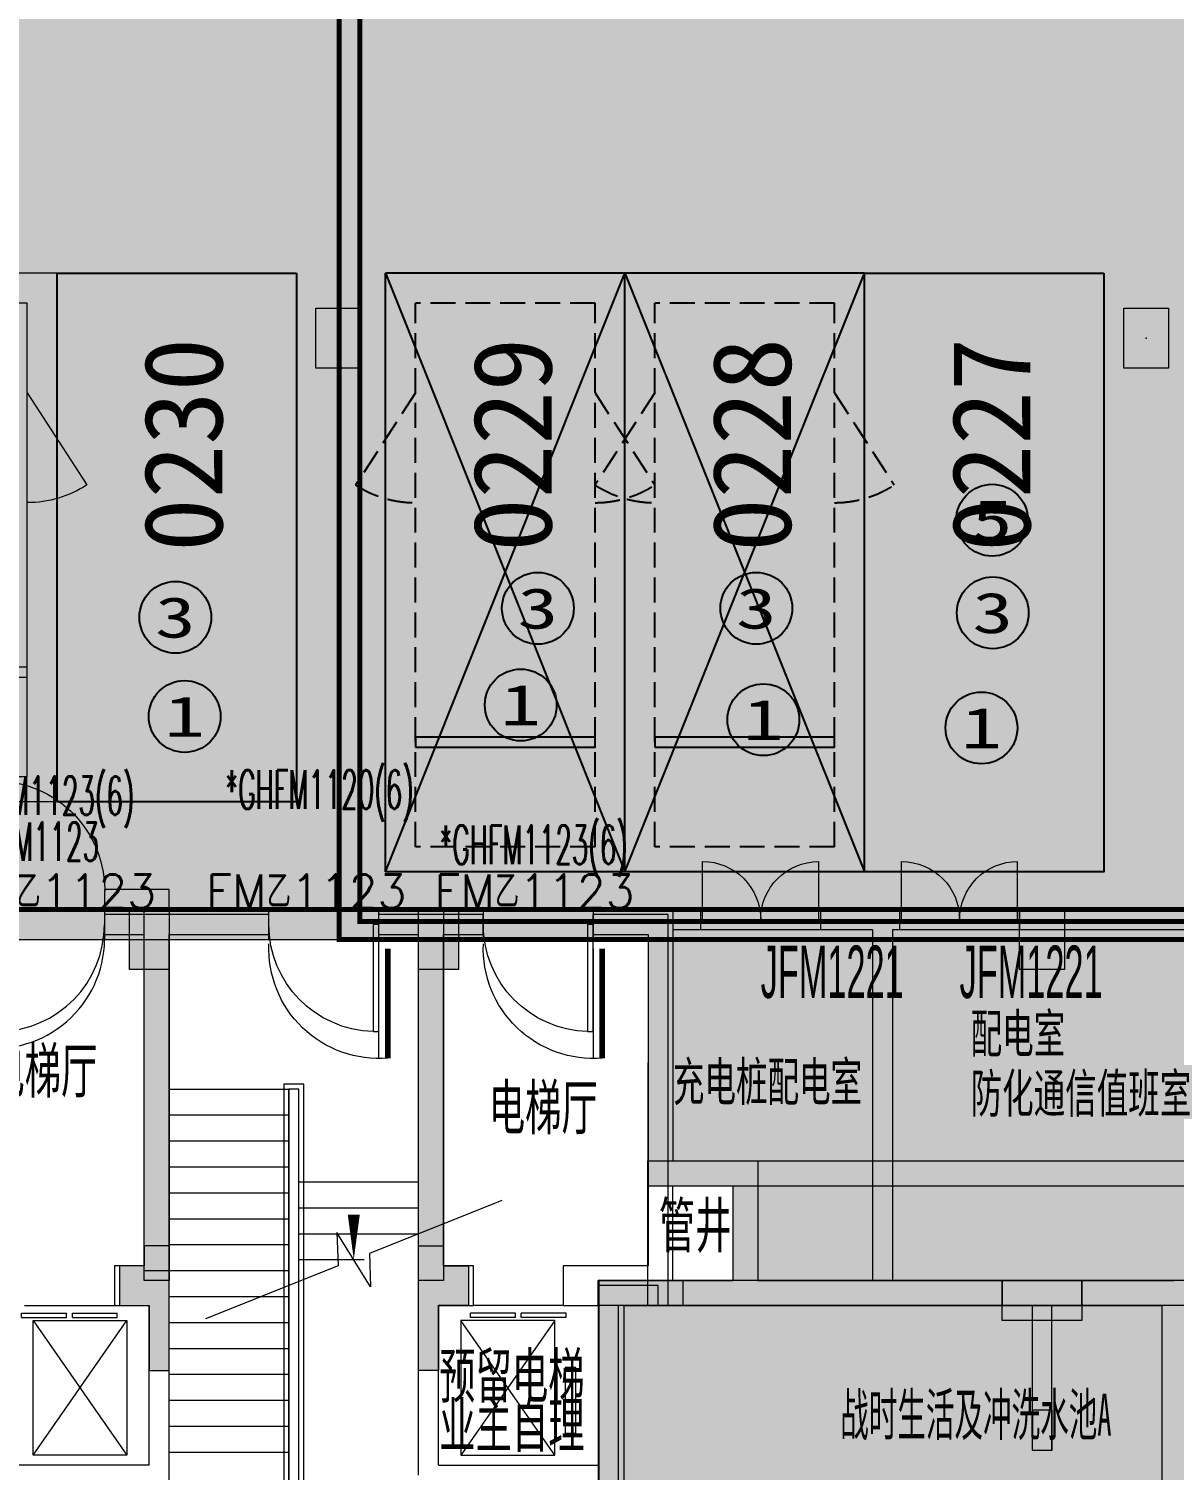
# Model space of a CAD drawing. Extents: x -264757 to 86229, y 4049843 to 4347093.
# Drawn here: x -61441 to -49958, y 4134308 to 4148758 of the extents above; entities that cross this region are included whole.
import ezdxf
from ezdxf.enums import TextEntityAlignment as Align

# ---------------------------------------------------------------- set-up
doc = ezdxf.new("R2010")
doc.units = 0
doc.header["$LTSCALE"] = 1000
doc.header["$MEASUREMENT"] = 0
doc.linetypes.add('AX-01DK-PB01$1$A-001-车位参照B1$0$A-001-车位参照B1$0$A-001-车位参照B1$0$A-H4-001-基本图形$0$A-001-车位B1$0$DASH', pattern=[0.35, 0.25, -0.1])
doc.linetypes.add('DASH', pattern=[0.35, 0.25, -0.1])
for name, color, linetype, plot in [('AX-01DK-PB01$0$AX-01DK-PB01$0$AX-001DK-01-PB01-02$0$A-3-WinF(Text)', 8, 'Continuous', False), ('AX-01DK-PB01$0$AX-01DK-PB01$0$AX-03CK-02-PB01$0$AX-03CK-02-PB01$0$WINDOW_TEXT', 8, 'Continuous', False), ('AX-01DK-PB01$0$AX-03CK-02-PB01$0$AX-03CK-02-PB01$0$WINDOW_TEXT', 8, 'Continuous', False)]:
    doc.layers.add(name, color=color, linetype=linetype, plot=plot)
for name, color, linetype in [('AX-01DK-PB01$0$AX-03CK-02-PB01$0$AX-03CK-02-PB01$0$PUB_HATCH', 8, 'Continuous'), ('AX-01DK-PB01$0$AX-03CK-02-PB01$0$AX-03CK-02-PB01$0$人防$0$人防$0$DOOR_FIRE_TEXT', 8, 'Continuous'), ('不利因素3-紧邻房间出入口', 7, 'Continuous'), ('不利因素5-单面靠墙', 7, 'Continuous'), ('不利因素9-坡道上停车', 7, 'Continuous'), ('不可售车位', 255, 'Continuous'), ('大车位', 7, 'Continuous'), ('普通车位', 7, 'Continuous')]:
    doc.layers.add(name, color=color, linetype=linetype)
doc.layers.add('无关图层', color=8, linetype='Continuous', lineweight=0)
doc.layers.add('车位归属楼栋范围线', color=7, linetype='Continuous', true_color=0x19e6c7)
doc.styles.add('-宋体', font='', dxfattribs={"width": 0.8})
doc.styles.add('AX-01DK-PB01$0$AX-01DK-PB01$0$AX-001DK-01-PB01-02$0$_TCH_WINDOW', font='SIMPLEX', dxfattribs={"bigfont": 'GBCBIG'})
doc.styles.add('AX-01DK-PB01$0$AX-01DK-PB01$0$AX-03CK-02-PB01$0$AX-03CK-02-PB01$0$_TCH_DIM_T3', font='SIMPLEX', dxfattribs={"width": 0.705882, "bigfont": 'GBCBIG'})
doc.styles.add('AX-01DK-PB01$0$AX-01DK-PB01$0$Standard', font='gbenor.shx', dxfattribs={"bigfont": 'gbcbig.shx'})
doc.styles.add('AX-01DK-PB01$0$AX-03CK-02-PB01$0$AX-03CK-02-PB01$0$_TCH_DIM', font='SIMPLEX', dxfattribs={"bigfont": 'GBCBIG'})
doc.styles.add('AX-01DK-PB01$0$AX-03CK-02-PB01$0$AX-03CK-02-PB01$0$_TCH_DIM_T3', font='SIMPLEX', dxfattribs={"width": 0.705882, "bigfont": 'GBCBIG'})
doc.styles.add('AX-01DK-PB01$0$AX-03CK-02-PB01$0$AX-03CK-02-PB01$0$人防$0$人防$0$_TCH_DIM', font='$ GAD E', dxfattribs={"width": 0.7, "bigfont": '$ GAD C'})
doc.styles.add('AX-01DK-PB01$1$AX-001DK-01-PB01-02$0$Standard', font='gbenor.shx', dxfattribs={"bigfont": 'gbcbig.shx'})
doc.styles.add('AX-ACK-BIANH1$0$黑体', font='simhei.ttf')
doc.styles.add('AX-ACK-P01-WALL$0$黑体', font='simhei.ttf')
doc.styles.add('SX-ACK-PB01-WNC-ALL$0$黑体', font='simhei.ttf')
doc.styles.get('-宋体').set_extended_font_data('SimSun')

# ---------------------------------------------------------------- blocks, each defined once
blk = doc.blocks.new('大车位1')
at = {"layer": '大车位', "true_color": 0xe806f9}
h = blk.add_hatch(color=6, dxfattribs=at)
h.dxf.hatch_style = 1
h.paths.add_polyline_path([(2400, 6000), (2400, 0), (0, 0), (0, 6000)])
at = {"layer": '大车位', "color": 83}
for p, q in [((0, 0), (0, 6000, 0)), ((2400, 6000, 0), (0, 6000, 0)), ((2400, 0), (2400, 6000, 0)), ((2400, 0), (0, 0))]:
    blk.add_line(p, q, dxfattribs=at)
at = {"layer": '大车位', "color": 8, "linetype": 'AX-01DK-PB01$1$A-001-车位参照B1$0$A-001-车位参照B1$0$A-001-车位参照B1$0$A-H4-001-基本图形$0$A-001-车位B1$0$DASH'}
for p, q in [((2100, 5700, 0), (300, 5700, 0)), ((300, 250), (300, 5700, 0)), ((2100, 250), (2100, 5700, 0)), ((2100, 250), (300, 250))]:
    blk.add_line(p, q, dxfattribs=at)
at = {"layer": '大车位', "color": 83, "elevation": 0}
blk.add_lwpolyline([(0, 6000), (2400, 0)], dxfattribs=at)
at = {"layer": '大车位', "color": 83}
blk.add_lwpolyline([(0, 0), (2400, 6000)], dxfattribs=at)
at = {"layer": '大车位', "linetype": 'AX-01DK-PB01$1$A-001-车位参照B1$0$A-001-车位参照B1$0$A-001-车位参照B1$0$A-H4-001-基本图形$0$A-001-车位B1$0$DASH'}
for points in [[(300, 4800), (-300, 3878)], [(2100, 4800), (2700, 3878)]]:
    blk.add_lwpolyline(points, dxfattribs=at)
at = {"layer": '大车位'}
blk.add_lwpolyline([(300, 1250), (2100, 1250), (2100, 1350), (300, 1350)], close=True, dxfattribs=at)
at = {"layer": '大车位', "linetype": 'AX-01DK-PB01$1$A-001-车位参照B1$0$A-001-车位参照B1$0$A-001-车位参照B1$0$A-H4-001-基本图形$0$A-001-车位B1$0$DASH'}
for centre, start, end in [((300, 4800, 0), 236.9443, 270), ((2100, 4800, 0), 270, 303.0557)]:
    blk.add_arc(centre, 1100, start, end, dxfattribs=at)
blk = doc.blocks.new('SX-ACK-PB01-WNC-ALL$0$20200722.21182536')
at = {"layer": '不利因素3-紧邻房间出入口', "true_color": 0xe4d218}
h = blk.add_hatch(color=52, dxfattribs=at)
h.dxf.hatch_style = 1
edge = h.paths.add_edge_path()
edge.add_arc((360, 360), 360, 0, 360)
at = {"layer": '不利因素3-紧邻房间出入口'}
blk.add_circle((360, 360), 360, dxfattribs=at)
at = {"layer": '不利因素3-紧邻房间出入口', "style": 'SX-ACK-PB01-WNC-ALL$0$黑体', "width": 1.390625}
blk.add_text('3', height=407, dxfattribs=at).set_placement((156, 156), (564, 156), align=Align.FIT)
blk = doc.blocks.new('SX-ACK-PB01-WNC-ALL$0$20200722.21183209')
at = {"layer": '不利因素5-单面靠墙', "true_color": 0x6d711d}
h = blk.add_hatch(color=66, dxfattribs=at)
h.dxf.hatch_style = 1
edge = h.paths.add_edge_path()
edge.add_arc((360, 360), 360, 0, 360)
at = {"layer": '不利因素5-单面靠墙'}
blk.add_circle((360, 360), 360, dxfattribs=at)
at = {"layer": '不利因素5-单面靠墙', "style": 'SX-ACK-PB01-WNC-ALL$0$黑体', "width": 1.390625}
blk.add_text('5', height=407, dxfattribs=at).set_placement((156, 156), (564, 156), align=Align.FIT)
blk = doc.blocks.new('A$C7e5eb487')
at = {"layer": '普通车位', "true_color": 0xf18f8e}
h = blk.add_hatch(color=11, dxfattribs=at)
h.dxf.hatch_style = 1
h.paths.add_polyline_path([(2400, 0), (2400, -5300), (0, -5300), (0, 0)])
blk = doc.blocks.new('普通车位')
at = {"layer": '无关图层'}
for p, q in [((-2.253, 3.186), (0.077, 3.764)), ((1.352, -1.38), (0.077, 3.764)), ((-1.889, 2.967), (-0.142, 3.4)), ((1.001, -1.21), (-0.142, 3.4)), ((-0.977, -1.958), (-2.253, 3.186)), ((-0.746, -1.643), (-1.889, 2.967)), ((-0.746, -1.643), (1.001, -1.21)), ((-0.977, -1.958), (1.352, -1.38))]:
    blk.add_line(p, q, dxfattribs=at)
for points in [[(0.074, 2.527), (0.879, 1.777)], [(-1.673, 2.094), (-2.033, 1.054)]]:
    blk.add_lwpolyline(points, dxfattribs=at)
blk.add_lwpolyline([(0.76, -0.239), (-0.987, -0.673), (-1.011, -0.575), (0.736, -0.142)], close=True, dxfattribs=at)
for centre, start, end in [((0.074, 2.527), 283.9287, 316.9845), ((-1.673, 2.094), 250.873, 283.9287)]:
    blk.add_arc(centre, 1.1, start, end, dxfattribs=at)
at = {"layer": '普通车位', "xscale": -0.0009999999999999812, "yscale": 0.0009999999999999812, "zscale": 0.0009999999999999812, "rotation": 13.92873520577783}
blk.add_blockref('A$C7e5eb487', (0.077, 3.764), dxfattribs=at)
blk = doc.blocks.new('销控车位')
at = {"layer": '不可售车位', "true_color": 0x757b8a}
h = blk.add_hatch(color=8, dxfattribs=at)
h.dxf.hatch_style = 1
h.paths.add_polyline_path([(2400, 0), (2400, -5300), (0, -5300), (0, 0)])
at = {"layer": '不可售车位', "color": 8, "true_color": 0x757b8a}
blk.add_lwpolyline([(2400, 0), (2400, -5300), (0, -5300), (0, 0)], close=True, dxfattribs=at)
blk = doc.blocks.new('sadfsadfasf')
at = {"layer": '不可售车位', "true_color": 0x757b8a}
h = blk.add_hatch(color=8, dxfattribs=at)
h.dxf.hatch_style = 1
h.paths.add_polyline_path([(2400, 6000), (2400, 0), (0, 0), (0, 6000)])
at = {"layer": '不可售车位', "color": 8, "true_color": 0x757b8a}
blk.add_lwpolyline([(2400, 6000), (2400, 0), (0, 0), (0, 6000)], close=True, dxfattribs=at)
blk = doc.blocks.new('AX-01DK-PB01-RFTC')
at = {"layer": '无关图层'}
h = blk.add_hatch(color=251, dxfattribs=at)
h.dxf.hatch_style = 1
h.paths.add_polyline_path([(19773, -61220), (19773, -62171), (18423, -62170), (18423, -70471), (12324, -70471), (12323, -62170), (7773, -62170), (7777, -120370), (8177, -120370), (8177, -120315), (14323, -119683), (14322, -126122), (25972, -126122), (25972, -124922), (26822, -124926), (26822, -122452), (33923, -122452), (33923, -124922), (34773, -124922), (34773, -126122), (41373, -126125), (41373, -124372), (41823, -124372), (41823, -122152), (41447, -122152), (41447, -120270), (48923, -120270), (48923, -123125), (49323, -123125), (49323, -124675), (51824, -124674), (51824, -124055), (54717, -124055), (54717, -125871), (56816, -125871), (56816, -116250), (55967, -116250), (55967, -111420), (63072, -111420), (63072, -103570), (62080, -103570), (62073, -94584), (64569, -94584), (64573, -65385), (66999, -65385), (67002, -52470), (67402, -52470), (67397, -31965), (65807, -31965), (65807, -26418), (68456, -26418), (68457, -17070), (67422, -17070), (67422, -13843), (60301, -13843), (60302, -3770), (55750, -3770), (55750, -12070), (49652, -12070), (49649, -9275), (45355, -9275), (45349, -3821), (40751, -3820), (40750, -12070), (34663, -12070), (34649, -3820), (25757, -3820), (25757, -12071), (19650, -12071), (19650, -3820), (10752, -3820), (10751, -12072), (4662, -12071), (4661, -3769), (4150, -3770), (100, -3769), (100, -23171), (-701, -23171), (-701, -29550), (100, -29550), (11250, -29550), (11250, -32020), (12100, -32020), (12100, -32970), (10750, -32970), (10754, -41272), (4647, -41271), (4650, -32970), (1953, -32970), (1953, -34670), (100, -34670), (100, -57801), (9743, -57801), (9743, -57272), (13567, -57272), (13567, -56751), (15417, -56751), (15416, -58750), (18923, -58750), (18923, -61220)])
h.paths.add_polyline_path([(41812, -58753), (48919, -58753), (48919, -61220), (49773, -61220), (49773, -62170), (48419, -62173), (48426, -70475), (42319, -70475), (42324, -67872), (39323, -67876), (39323, -62423), (41812, -62423)], flags=16)
h.paths.add_polyline_path([(33923, -58751), (33923, -61220), (34773, -61220), (34773, -62170), (33423, -62171), (33430, -70475), (27323, -70475), (27323, -62171), (26373, -62170), (26373, -60670), (26815, -60670), (26823, -58751), (31623, -58751), (31623, -58751)], flags=16)
h.paths.add_polyline_path([(40754, -41272), (34647, -41271), (34650, -32970), (33700, -32970), (33700, -31470), (34142, -31470), (34150, -29551), (38951, -29551), (38950, -29550), (41250, -29550), (41250, -32020), (42100, -32020), (42100, -32970), (40750, -32970)], flags=16)
h.paths.add_polyline_path([(49647, -41270), (49655, -38470), (45349, -38475), (45349, -33220), (49142, -33220), (49142, -29550), (56249, -29550), (56250, -32020), (57100, -32020), (57100, -32970), (55749, -32970), (55754, -41271)], flags=16)
h.paths.add_polyline_path([(25764, -41272), (19657, -41271), (19657, -32970), (19150, -32970), (19150, -29550), (26257, -29550), (26250, -32020), (27100, -32020), (27100, -32970), (25757, -32970)], flags=16)
h.paths.add_polyline_path([(41812, -87950), (48919, -87950), (48919, -90420), (49773, -90420), (49773, -91370), (48419, -91370), (48428, -99684), (41519, -99659), (41519, -97070), (39326, -97074), (39319, -91620), (41822, -91620)], flags=16)
h.paths.add_polyline_path([(33925, -87950), (33923, -90420), (34773, -90420), (34773, -91370), (33425, -91370), (33428, -99683), (26519, -99658), (26523, -95371), (27330, -95371), (27324, -91371), (26373, -91370), (26373, -89870), (26823, -89870), (26823, -87951), (31623, -87951), (31623, -87951)], flags=16)
h.paths.add_polyline_path([(18923, -87950), (18922, -90419), (19772, -90419), (19772, -91369), (18420, -91369), (18427, -99677), (11523, -99666), (11523, -95370), (12323, -95370), (12323, -91370), (10974, -91370), (10974, -90420), (11823, -90420), (11823, -87950)], flags=16)
h.paths.add_polyline_path([(62209, -60116), (64273, -60116), (64273, -55267), (62209, -55267)], flags=16)
h.paths.add_polyline_path([(59799, -89432), (61752, -89432), (61752, -84521), (59799, -84521)], flags=16)
blk.add_lwpolyline([(26823, -87951), (31623, -87951), (31623, -87951), (33925, -87950), (33923, -90420), (34773, -90420), (34773, -91370), (33425, -91370), (33428, -99683), (26519, -99658), (26523, -95371), (27330, -95371), (27324, -91371), (26373, -91370), (26373, -89870), (26823, -89870)], close=True, dxfattribs=at)
blk = doc.blocks.new('SX-CK-PB001-WNC$1$20211103.13313578')
at = {"layer": '无关图层'}
h = blk.add_hatch(color=256, dxfattribs=at)
h.dxf.hatch_style = 1
h.paths.add_polyline_path([(0, 600), (450, 600), (450, 0), (0, 0)])
blk.add_lwpolyline([(0, 600), (450, 600), (450, 0), (0, 0)], close=True, dxfattribs=at)
blk.add_point((225, 300), dxfattribs=at)
blk = doc.blocks.new('AX-01DK-PB01$0$AX-01DK-PB01$0$AX-03CK-02-PB01$0$AX-03CK-02-PB01$0$$U_DORLIB2D$00000009')
at = {"layer": '无关图层'}
blk.add_line((0.5, 0.219), (0.5, 1.213), dxfattribs=at)
at = {"layer": '无关图层', "const_width": 0.05}
blk.add_lwpolyline([(0.583, 0.219), (0.583, 1.219)], dxfattribs=at)
at = {"layer": '无关图层'}
blk.add_arc((0.5, 0.219), 1.001, 85.224, 182.3859, dxfattribs=at)
blk = doc.blocks.new('AX-01DK-PB01$0$A$C28f4516c')
at = {"layer": '无关图层'}
ref = blk.add_blockref('AX-01DK-PB01$0$AX-01DK-PB01$0$AX-03CK-02-PB01$0$AX-03CK-02-PB01$0$$U_DORLIB2D$00000009', (-548, 0), dxfattribs=dict(at, xscale=-1100, yscale=1100, zscale=150, rotation=5.710761688182358e-05))
ref.add_attrib('A', 'GHM1123', (-1268, 538), dxfattribs={"layer": 'AX-01DK-PB01$0$AX-01DK-PB01$0$AX-03CK-02-PB01$0$AX-03CK-02-PB01$0$WINDOW_TEXT', "height": 386.8, "rotation": 0.0001, "style": 'AX-01DK-PB01$0$AX-01DK-PB01$0$AX-03CK-02-PB01$0$AX-03CK-02-PB01$0$_TCH_DIM_T3', "width": 0.49827})
blk = doc.blocks.new('fasdfasdfasdfasdfasdf')
at = {"layer": '不利因素9-坡道上停车', "true_color": 0xe0aa15}
h = blk.add_hatch(color=42, dxfattribs=at)
h.dxf.hatch_style = 1
edge = h.paths.add_edge_path()
edge.add_arc((-119587, 4058555), 720, 0, 360)
at = {"layer": '不利因素9-坡道上停车'}
blk.add_circle((-119587, 4058555), 720, dxfattribs=at)
at = {"layer": '不利因素9-坡道上停车', "style": 'AX-ACK-P01-WALL$0$黑体', "width": 1.390625}
blk.add_text('1', height=815, dxfattribs=at).set_placement((-119994, 4058148), (-119180, 4058148), align=Align.FIT)
blk = doc.blocks.new('AX-01DK-PB01$0$AX-03CK-02-PB01$0$AX-03CK-02-PB01$0$$U_DORLIB2D$00000009')
at = {"layer": '无关图层'}
blk.add_line((0.5, 0.219), (0.5, 1.213), dxfattribs=at)
at = {"layer": '无关图层', "const_width": 0.05}
blk.add_lwpolyline([(0.583, 0.219), (0.583, 1.219)], dxfattribs=at)
at = {"layer": '无关图层'}
blk.add_arc((0.5, 0.219), 1.001, 85.224, 182.3859, dxfattribs=at)
blk = doc.blocks.new('AX-01DK-PB01$0$AX-03CK-02-PB01$0$AX-03CK-02-PB01$0$人防$0$人防$0$$DorLib2D$00000004')
at = {"layer": '无关图层'}
for p, q in [((-0.485, 0), (-0.485, 0.485)), ((0.485, 0), (0.485, 0.485))]:
    blk.add_line(p, q, dxfattribs=at)
at = {"layer": '无关图层', "lineweight": 13}
for centre, start, end in [((-0.485, 0), 0, 90), ((0.485, 0), 90, 180)]:
    blk.add_arc(centre, 0.485, start, end, dxfattribs=at)
blk = doc.blocks.new('AX-01DK-PB01$0$AX-01DK-PB01$0$AX-001DK-01-PP01$0$AX-001DK-01-PP01$0$$DORLIB2D$00000127')
at = {"layer": '无关图层'}
for points in [[(-0.533, 0.795), (-0.533, 0.69)], [(-0.033, 0.795), (-0.533, 0.795)], [(-0.033, 0.69), (-0.533, 0.69)], [(-0.033, 0.795), (-0.033, 0.69)], [(0.533, 0.795), (0.033, 0.795)], [(0.033, 0.795), (0.033, 0.69)], [(0.533, 0.69), (0.033, 0.69)], [(0.533, 0.795), (0.533, 0.69)], [(0.5, 0.5), (-0.5, 0.5)]]:
    blk.add_lwpolyline(points, dxfattribs=at)
blk = doc.blocks.new('AX-01DK-PB01$0$AX-01DK-PB01$0$$DorLib2D$00000001')
at = {"layer": '无关图层'}
for p, q in [((0.45, 0.975), (0.5, 0.975)), ((0.45, 0), (0.45, 0.975)), ((0.5, 0), (0.5, 0.975)), ((0.5, 0), (0.45, 0))]:
    blk.add_line(p, q, dxfattribs=at)
at = {"layer": '无关图层', "lineweight": 13}
blk.add_arc((0.475, 0), 0.975, 91.4693, 180, dxfattribs=at)

msp = doc.modelspace()

# ---------------------------------------------------------------- hatches: boundary and pattern name
at = {"layer": 'AX-01DK-PB01$0$AX-03CK-02-PB01$0$AX-03CK-02-PB01$0$PUB_HATCH'}
for points in [[(-60033.6, 4140128.4), (-60682.8, 4140128.4), (-60682.8, 4139628.4), (-60033.6, 4139628.4)], [(-60033.6, 4139628.4), (-59033.9, 4139628.4), (-59033.9, 4139928.4), (-60033.6, 4139928.4)], [(-57358.5, 4139928.4), (-57933.9, 4139928.4), (-57933.9, 4139628.4), (-57358.5, 4139628.4)], [(-57358.5, 4139628.4), (-56884.2, 4139628.4), (-56884.2, 4139928.4), (-57358.5, 4139928.4)], [(-54983.2, 4139928.4), (-55784.2, 4139928.4), (-55784.2, 4139628.4), (-55233.2, 4139628.4)], [(-54983.2, 4139928.4), (-55233.2, 4139628.4), (-55233.2, 4137158), (-54983.2, 4137408)], [(-54983.2, 4137408), (-55233.2, 4137158), (-54383.2, 4137158), (-54133.2, 4137408)], [(-54133.2, 4137408), (-54383.2, 4137158), (-54383.2, 4136208), (-54258.2, 4136124.7), (-54133.2, 4136208)], [(-55476.1, 4135958), (-55726.1, 4136208), (-55726.1, 4133783), (-55559.4, 4133783), (-55476.1, 4133908)], [(-55726.1, 4136208), (-55476.1, 4135958), (-54258.2, 4135958), (-54258.2, 4136124.7), (-54383.2, 4136208)], [(-54258.2, 4136124.7), (-54258.2, 4135958), (-52908.2, 4135958), (-52908.2, 4136208), (-54133.2, 4136208)], [(-52908.2, 4136208), (-52908.2, 4135958), (-50083.5, 4135958), (-49958.5, 4136041.4), (-49958.5, 4136208)], [(-49958.5, 4136041.4), (-49833.5, 4135958), (-49434.6, 4135958), (-49434.6, 4136208), (-49958.5, 4136208)], [(-49958.5, 4136041.4), (-50083.5, 4135958), (-50083.5, 4130380.2), (-49916.8, 4130380.3), (-49833.5, 4130505.3), (-49833.5, 4135958)]]:
    msp.add_hatch(color=256, dxfattribs=at).paths.add_polyline_path(points)
at = {"layer": '无关图层'}
for points in [[(-60033.5, 4139928), (-60033.5, 4139328), (-60433.5, 4139328), (-60433.5, 4139928)], [(-57133.5, 4139928), (-57133.5, 4139328), (-57533.5, 4139328), (-57533.5, 4139928)], [(-60233.7, 4135958), (-60233.7, 4135308), (-60033.7, 4135308), (-60033.7, 4136558), (-60283.7, 4136558), (-60283.7, 4136358), (-60533.7, 4136358), (-60533.7, 4135958)], [(-57333.5, 4135958), (-57333.5, 4135308), (-57533.5, 4135308), (-57533.5, 4136558), (-57283.5, 4136558), (-57283.5, 4136358), (-57033.5, 4136358), (-57033.5, 4135958)], [(-54883.5, 4136208), (-54883.5, 4135958), (-55733.5, 4135958), (-55733.5, 4136208)], [(-51683.5, 4136208), (-50883.5, 4136208), (-50883.5, 4135808), (-51683.5, 4135808)], [(-51383.2, 4134508), (-51183.2, 4134508), (-51183.2, 4134908), (-51383.2, 4134908)]]:
    msp.add_hatch(color=256, dxfattribs=at).paths.add_polyline_path(points)
h = msp.add_hatch(color=256, dxfattribs=at)
h.dxf.hatch_style = 1
h.paths.add_polyline_path([(-60283.5, 4139928), (-60033.5, 4139928), (-60033.7, 4136308), (-60283.7, 4136308)])
h = msp.add_hatch(color=256, dxfattribs=at)
h.dxf.hatch_style = 1
h.paths.add_polyline_path([(-57533.5, 4139928), (-57283.5, 4139928), (-57283.7, 4136308), (-57533.7, 4136308)])
h = msp.add_hatch(color=256, dxfattribs=at)
h.dxf.hatch_style = 1
h.paths.add_polyline_path([(-54883.5, 4136208), (-54883.5, 4135958), (-55733.5, 4135958), (-55733.5, 4136208)])
h = msp.add_hatch(color=256, dxfattribs=at)
h.dxf.hatch_style = 1
h.paths.add_polyline_path([(-51383.4, 4134508), (-51183.4, 4134508), (-51183.4, 4135958), (-50883.4, 4135958), (-50883.4, 4136208), (-51683.4, 4136208), (-51683.4, 4135958), (-51383.4, 4135958)])

# ---------------------------------------------------------------- linework, layer by layer
for p, q in [((-60033.6, 4140128.4), (-60682.8, 4140128.4)), ((-60682.8, 4140128.4), (-60682.8, 4139628.4)), ((-60033.6, 4139928.4), (-60033.6, 4140128.4)), ((-59033.9, 4139928.4), (-60033.6, 4139928.4)), ((-59033.9, 4139928.4), (-57933.9, 4139928.4)), ((-59033.9, 4139628.4), (-59033.9, 4139928.4)), ((-57358.5, 4139928.4), (-57933.9, 4139928.4)), ((-57933.9, 4139928.4), (-57933.9, 4139628.4)), ((-56884.2, 4139928.4), (-57358.5, 4139928.4)), ((-56884.2, 4139628.4), (-56884.2, 4139928.4)), ((-54983.2, 4139928.4), (-55784.2, 4139928.4)), ((-55784.2, 4139928.4), (-55784.2, 4139628.4)), ((-54983.2, 4139928.4), (-54983.2, 4137408)), ((-54703.8, 4139928.4), (-54983.2, 4139928.4)), ((-54983.2, 4139928.4), (-54983.2, 4139728.4)), ((-54703.8, 4139928.4), (-53503.8, 4139928.4)), ((-54703.8, 4139728.4), (-54703.8, 4139928.4)), ((-52908.2, 4139928.4), (-53503.8, 4139928.4)), ((-53503.8, 4139928.4), (-53503.8, 4139728.4)), ((-52709.6, 4139928.4), (-52908.2, 4139928.4)), ((-52709.6, 4139928.4), (-51509.6, 4139928.4)), ((-52709.6, 4139728.4), (-52709.6, 4139928.4)), ((-49434.6, 4139928.4), (-51509.6, 4139928.4)), ((-51509.6, 4139928.4), (-51509.6, 4139728.4)), ((-60133.7, 4139878.1), (-60683.7, 4139878.1)), ((-60683.7, 4139878.1), (-60683.7, 4139678.1)), ((-59034.7, 4139878.1), (-60133.7, 4139878.1)), ((-59034.7, 4139678.1), (-59034.7, 4139878.1)), ((-57433.7, 4139878.1), (-57934.7, 4139878.1)), ((-57934.7, 4139878.1), (-57934.7, 4139678.1)), ((-56885.3, 4139878.1), (-57433.7, 4139878.1)), ((-56885.3, 4139678.1), (-56885.3, 4139878.1)), ((-55033.4, 4139878.1), (-55785.3, 4139878.1)), ((-55785.3, 4139878.1), (-55785.3, 4139678.1)), ((-55033.4, 4139878.1), (-55033.4, 4135958.1)), ((-61782.8, 4139628.4), (-60682.8, 4139628.4)), ((-60683.7, 4139678.1), (-60283.7, 4139678.1)), ((-60682.8, 4139628.4), (-60033.6, 4139628.4)), ((-60283.7, 4136358.1), (-60283.7, 4139678.1)), ((-60033.7, 4136058.1), (-60033.7, 4139678.1)), ((-60033.7, 4139678.1), (-59034.7, 4139678.1)), ((-60033.6, 4139628.4), (-59033.9, 4139628.4)), ((-57934.7, 4139678.1), (-57533.7, 4139678.1)), ((-57933.9, 4139628.4), (-57358.5, 4139628.4)), ((-57533.7, 4136058.1), (-57533.7, 4139678.1)), ((-57358.5, 4139628.4), (-57358.5, 4139628.4)), ((-57358.5, 4139628.4), (-56884.2, 4139628.4)), ((-57283.7, 4139678.1), (-56885.3, 4139678.1)), ((-57283.7, 4136358.1), (-57283.7, 4139678.1)), ((-56884.2, 4139628.4), (-55784.2, 4139628.4)), ((-55785.3, 4139678.1), (-55233.4, 4139678.1)), ((-55784.2, 4139628.4), (-55233.2, 4139628.4)), ((-55233.4, 4139678.1), (-55233.4, 4136358.1)), ((-55233.2, 4139628.4), (-55233.2, 4137158)), ((-54983.2, 4139728.4), (-54703.8, 4139728.4)), ((-54703.8, 4139728.4), (-53503.8, 4139728.4)), ((-53503.8, 4139728.4), (-52983.2, 4139728.4)), ((-52983.2, 4139728.4), (-52983.2, 4136208)), ((-52783.2, 4139728.4), (-52783.2, 4136208)), ((-52783.2, 4139728.4), (-52709.6, 4139728.4)), ((-52709.6, 4139728.4), (-51509.6, 4139728.4)), ((-51509.6, 4139728.4), (-49509.6, 4139728.4)), ((-60033.5, 4133709), (-60033.5, 4138129)), ((-60033.5, 4138129), (-58833.5, 4138129)), ((-58833.5, 4133709), (-58833.5, 4138129)), ((-60033.5, 4137869), (-58833.5, 4137869)), ((-60033.5, 4137609), (-58833.5, 4137609)), ((-60033.5, 4137349), (-58833.5, 4137349)), ((-54983.2, 4137408), (-54133.2, 4137408)), ((-54133.2, 4137408), (-54133.2, 4136208)), ((-58733.5, 4137199), (-57533.5, 4137199)), ((-60033.5, 4137089), (-58833.5, 4137089)), ((-55233.2, 4137158), (-54383.2, 4137158)), ((-54383.2, 4137158), (-54383.2, 4136208)), ((-58733.5, 4136939), (-57533.5, 4136939)), ((-60033.5, 4136829), (-58833.5, 4136829)), ((-58733.5, 4136679), (-57533.5, 4136679)), ((-60033.5, 4136569), (-58833.5, 4136569)), ((-60283.7, 4136358.1), (-60583.7, 4136358.1)), ((-60583.7, 4136358.1), (-60583.7, 4135958.1)), ((-60033.5, 4136309), (-58833.5, 4136309)), ((-58733.5, 4136419), (-58077.7, 4136419)), ((-56983.7, 4136358.1), (-57283.7, 4136358.1)), ((-56983.7, 4135958.1), (-56983.7, 4136358.1)), ((-55633.4, 4136358.1), (-56083.7, 4136358.1)), ((-56083.7, 4136358.1), (-56083.7, 4135958.1)), ((-55233.4, 4136358.1), (-55633.4, 4136358.1)), ((-55733.2, 4136158), (-55733.2, 4132408)), ((-55133.2, 4136158), (-55733.2, 4136158)), ((-55726.1, 4136208), (-55726.1, 4133783)), ((-55726.1, 4136208), (-54383.2, 4136208)), ((-55133.2, 4135958), (-55133.2, 4136158)), ((-54133.2, 4136208), (-52908.2, 4136208)), ((-52908.2, 4136208), (-49958.5, 4136208)), ((-60033.7, 4134258.1), (-60033.7, 4136058.1)), ((-60033.5, 4136049), (-58833.5, 4136049)), ((-57533.7, 4134258.1), (-57533.7, 4136058.1)), ((-60583.7, 4135958.1), (-60233.7, 4135958.1)), ((-60233.7, 4134358.1), (-60233.7, 4135958.1)), ((-57333.7, 4134358.1), (-57333.7, 4135958.1)), ((-57333.7, 4135958.1), (-56983.7, 4135958.1)), ((-56083.7, 4135958.1), (-55733.4, 4135958.1)), ((-55733.4, 4135958.1), (-55733.4, 4134358.1)), ((-55533.4, 4135958.1), (-55533.4, 4134258.1)), ((-55033.4, 4135958.1), (-55533.4, 4135958.1)), ((-55533.2, 4135958), (-55533.2, 4132408)), ((-55133.2, 4135958), (-55533.2, 4135958)), ((-55476.1, 4135958), (-55476.1, 4133908)), ((-55476.1, 4135958), (-54258.2, 4135958)), ((-54258.2, 4135958), (-52908.2, 4135958)), ((-52908.2, 4135958), (-50083.5, 4135958)), ((-50083.5, 4135958), (-50083.5, 4130380.2)), ((-60033.5, 4135789), (-58833.5, 4135789)), ((-60033.5, 4135529), (-58833.5, 4135529)), ((-60033.5, 4135269), (-58833.5, 4135269)), ((-60033.5, 4135009), (-58833.5, 4135009)), ((-60033.5, 4134749), (-58833.5, 4134749)), ((-60033.5, 4134489), (-58833.5, 4134489)), ((-60233.7, 4134358.1), (-61833.7, 4134358.1)), ((-57333.7, 4134358.1), (-55733.4, 4134358.1))]:
    msp.add_line(p, q, dxfattribs=at)
for points in [[(-60033.5, 4139928), (-60033.5, 4139328), (-60433.5, 4139328), (-60433.5, 4139928)], [(-60283.5, 4139928), (-60033.5, 4139928), (-60033.7, 4136308), (-60283.7, 4136308)], [(-60033.5, 4136208), (-60283.5, 4136208), (-60283.5, 4139928), (-60033.5, 4139928)], [(-57283.5, 4136208), (-57533.5, 4136208), (-57533.5, 4139928), (-57283.5, 4139928)], [(-57133.5, 4139928), (-57133.5, 4139328), (-57533.5, 4139328), (-57533.5, 4139928)], [(-58683.5, 4138179), (-58883.5, 4138179), (-58883.5, 4133659), (-58683.5, 4133659)], [(-58733.5, 4138129), (-58833.5, 4138129), (-58833.5, 4133709), (-58733.5, 4133709)], [(-55233.9, 4135958), (-55233.9, 4137408), (-47334.3, 4137408), (-47334.3, 4135958)], [(-54983.9, 4136208), (-54983.9, 4137158), (-47584.3, 4137158), (-47584.3, 4136208)], [(-60233.7, 4135958), (-60233.7, 4135308), (-60033.7, 4135308), (-60033.7, 4136558), (-60283.7, 4136558), (-60283.7, 4136358), (-60533.7, 4136358), (-60533.7, 4135958)], [(-57333.5, 4135958), (-57333.5, 4135308), (-57533.5, 4135308), (-57533.5, 4136558), (-57283.5, 4136558), (-57283.5, 4136358), (-57033.5, 4136358), (-57033.5, 4135958)], [(-54883.5, 4136208), (-54883.5, 4135958), (-55733.5, 4135958), (-55733.5, 4136208)], [(-51683.5, 4136208), (-50883.5, 4136208), (-50883.5, 4135808), (-51683.5, 4135808)], [(-61398.7, 4135808.1), (-60458.7, 4135808.1), (-60458.7, 4134458.1), (-61398.7, 4134458.1)], [(-56168.7, 4135808.1), (-57108.7, 4135808.1), (-57108.7, 4134458.1), (-56168.7, 4134458.1)], [(-55958.7, 4135338.1), (-56063.7, 4135338.1), (-56063.7, 4134678.1), (-55958.7, 4134678.1)], [(-51383.2, 4134508), (-51183.2, 4134508), (-51183.2, 4134908), (-51383.2, 4134908)]]:
    msp.add_lwpolyline(points, close=True, dxfattribs=at)
msp.add_lwpolyline([(-59433.5, 4133591.6, 0, 0, 0), (-59433.5, 4138511.5, 0, 0, 0), (-58183.5, 4138511.5, 0, 0, 0), (-58183.5, 4136419, 0, 120, 0), (-58183.5, 4136869, 0, 0, 0)], format="xyseb", dxfattribs=at)
for points in [[(-56697.9, 4137013.3), (-58026.8, 4136481.7), (-58016.3, 4136146.7), (-58353.4, 4136690.3), (-58340.2, 4136356.4), (-59669.1, 4135824.8)], [(-61398.7, 4134458.1), (-60458.7, 4135808.1)], [(-61398.7, 4135808.1), (-60458.7, 4134458.1)], [(-56168.7, 4134458.1), (-57108.7, 4135808.1)], [(-56168.7, 4135808.1), (-57108.7, 4134458.1)]]:
    msp.add_lwpolyline(points, dxfattribs=at)
at = {"layer": '无关图层', "ltscale": 0.5}
for points in [[(-54883.5, 4136208), (-54883.5, 4135958), (-55733.5, 4135958), (-55733.5, 4136208)], [(-51383.4, 4134508), (-51183.4, 4134508), (-51183.4, 4135958), (-50883.4, 4135958), (-50883.4, 4136208), (-51683.4, 4136208), (-51683.4, 4135958), (-51383.4, 4135958)]]:
    msp.add_lwpolyline(points, close=True, dxfattribs=at)
at = {"layer": '车位归属楼栋范围线', "linetype": 'DASH', "ltscale": 5, "const_width": 50}
for points in [[(-81133.4, 4158725), (-81133.4, 4140728.4), (-77583.5, 4140728.4), (-77583.5, 4139928.4), (-36664.6, 4139928), (-36664.6, 4146883.7), (-33283.3, 4146883.7), (-33283.3, 4175514.4)], [(-58330.8, 4151410.9), (-58330.8, 4139628.4), (-36433.7, 4139628.4), (-36307.7, 4139628.4), (-36307.7, 4133378.6), (-40026, 4133378.6), (-40026, 4128270.8), (-51609, 4128270.8), (-51609, 4133231.1), (-54977.1, 4133231.1), (-54977.1, 4128491.5), (-57010.8, 4128491.5), (-57010.8, 4117413.7), (-55682.6, 4117413.7), (-55682.6, 4111438.7), (-40248, 4111438.7), (-40248, 4117040.2), (-26085.2, 4117040.2), (-26085.2, 4123708), (17816.6, 4123708)]]:
    msp.add_lwpolyline(points, dxfattribs=at)
at = {"layer": '车位归属楼栋范围线', "linetype": 'DASH', "ltscale": 5}
msp.add_lwpolyline([(-58122.7, 4151207.2, 50, 50, 0), (-58122.7, 4139809.2, 50, 50, 0), (-36477.4, 4139809.2, 50, 50, 0), (-36477.4, 4146325.6, 50, 50, 0), (-24889.6, 4146325.6, 50, 50, 0), (-24889.6, 4152908, 0, 0, 0)], format="xyseb", dxfattribs=at)

# ---------------------------------------------------------------- block references
at = {"layer": '不利因素3-紧邻房间出入口'}
for p in [(-56697.5, 4142588.9), (-54507.7, 4142588.9), (-52137.3, 4142543.8), (-60332.2, 4142498.7)]:
    msp.add_blockref('SX-ACK-PB01-WNC-ALL$0$20200722.21182536', p, dxfattribs=at)
at = {"layer": '不利因素5-单面靠墙'}
msp.add_blockref('SX-ACK-PB01-WNC-ALL$0$20200722.21183209', (-52143.4, 4143472), dxfattribs=at)
at = {"layer": '不可售车位'}
for name, p in [('销控车位', (-61158.1, 4146307.6)), ('sadfsadfasf', (-53064.6, 4140307.6))]:
    msp.add_blockref(name, p, dxfattribs=at)
at = {"layer": '大车位'}
for p in [(-57864.6, 4140307.6, 0), (-55464.6, 4140307.6, 0)]:
    msp.add_blockref('大车位1', p, dxfattribs=at)
at = {"layer": '无关图层'}
for name, p in [('AX-01DK-PB01-RFTC', (-89156.8, 4227579.4)), ('SX-CK-PB001-WNC$1$20211103.13313578', (-58564.6, 4145358)), ('SX-CK-PB001-WNC$1$20211103.13313578', (-50464.6, 4145358)), ('AX-01DK-PB01$0$A$C28f4516c', (-60683.7, 4139878)), ('SX-CK-PB001-WNC$1$20211103.13313578', (-51509.6, 4139328))]:
    msp.add_blockref(name, p, dxfattribs=at)
ref = msp.add_blockref('AX-01DK-PB01$0$AX-03CK-02-PB01$0$AX-03CK-02-PB01$0$$U_DORLIB2D$00000009', (-58483.9, 4139778.4), dxfattribs=dict(at, xscale=1100, yscale=-1100, zscale=300, rotation=5.710761721158845e-05))
ref.add_attrib('A', '*GHFM1120(6)', (-59472.9, 4140938.2), dxfattribs={"layer": 'AX-01DK-PB01$0$AX-03CK-02-PB01$0$AX-03CK-02-PB01$0$WINDOW_TEXT', "height": 386.75, "rotation": 0.00006, "style": 'AX-01DK-PB01$0$AX-03CK-02-PB01$0$AX-03CK-02-PB01$0$_TCH_DIM_T3', "width": 0.49827})
ref = msp.add_blockref('AX-01DK-PB01$0$AX-03CK-02-PB01$0$AX-03CK-02-PB01$0$$U_DORLIB2D$00000009', (-61232.8, 4139878.4), dxfattribs=dict(at, xscale=-1100, yscale=-1100, zscale=500, rotation=5.710762697212899e-05))
ref.add_attrib('A', '*GHFM1123(6)', (-62273.2, 4140876.6), dxfattribs={"layer": 'AX-01DK-PB01$0$AX-03CK-02-PB01$0$AX-03CK-02-PB01$0$WINDOW_TEXT', "height": 386.75, "rotation": 0.00006, "style": 'AX-01DK-PB01$0$AX-03CK-02-PB01$0$AX-03CK-02-PB01$0$_TCH_DIM_T3', "width": 0.49827})
ref = msp.add_blockref('AX-01DK-PB01$0$AX-03CK-02-PB01$0$AX-03CK-02-PB01$0$$U_DORLIB2D$00000009', (-56334.2, 4139778.4), dxfattribs=dict(at, xscale=1100, yscale=-1100, zscale=300, rotation=359.9999824764422))
ref.add_attrib('A', '*GHFM1123(6)', (-57326.7, 4140385), dxfattribs={"layer": 'AX-01DK-PB01$0$AX-03CK-02-PB01$0$AX-03CK-02-PB01$0$WINDOW_TEXT', "height": 386.75, "rotation": 359.99998, "style": 'AX-01DK-PB01$0$AX-03CK-02-PB01$0$AX-03CK-02-PB01$0$_TCH_DIM_T3', "width": 0.49827})
ref = msp.add_blockref('AX-01DK-PB01$0$AX-03CK-02-PB01$0$AX-03CK-02-PB01$0$人防$0$人防$0$$DorLib2D$00000004', (-54103.8, 4139828.4), dxfattribs=dict(at, xscale=-1200, yscale=1200, zscale=200, rotation=2.667554907878978e-06))
ref.add_attrib('A', 'JFM1221', (-54103.8, 4139042), dxfattribs={"layer": 'AX-01DK-PB01$0$AX-03CK-02-PB01$0$AX-03CK-02-PB01$0$人防$0$人防$0$DOOR_FIRE_TEXT', "height": 525, "rotation": 0, "style": 'AX-01DK-PB01$0$AX-03CK-02-PB01$0$AX-03CK-02-PB01$0$人防$0$人防$0$_TCH_DIM', "width": 0.49})
ref = msp.add_blockref('AX-01DK-PB01$0$AX-03CK-02-PB01$0$AX-03CK-02-PB01$0$人防$0$人防$0$$DorLib2D$00000004', (-52109.6, 4139828.4), dxfattribs=dict(at, xscale=-1200, yscale=1200, zscale=200, rotation=2.667555362963166e-06))
ref.add_attrib('A', 'JFM1221', (-52109.6, 4139042), dxfattribs={"layer": 'AX-01DK-PB01$0$AX-03CK-02-PB01$0$AX-03CK-02-PB01$0$人防$0$人防$0$DOOR_FIRE_TEXT', "height": 525, "rotation": 0, "style": 'AX-01DK-PB01$0$AX-03CK-02-PB01$0$AX-03CK-02-PB01$0$人防$0$人防$0$_TCH_DIM', "width": 0.49})
ref = msp.add_blockref('AX-01DK-PB01$0$AX-01DK-PB01$0$$DorLib2D$00000001', (-61233.7, 4139778.1), dxfattribs=dict(at, xscale=-1100, yscale=-1100, zscale=200, rotation=359.9999999985848))
ref.add_attrib('A', 'FM乙1123', (-62174.3, 4139943.4), dxfattribs={"layer": 'AX-01DK-PB01$0$AX-01DK-PB01$0$AX-001DK-01-PB01-02$0$A-3-WinF(Text)', "height": 337.59, "style": 'AX-01DK-PB01$0$AX-01DK-PB01$0$AX-001DK-01-PB01-02$0$_TCH_WINDOW'})
ref = msp.add_blockref('AX-01DK-PB01$0$AX-01DK-PB01$0$$DorLib2D$00000001', (-58484.7, 4139778.1), dxfattribs=dict(at, xscale=1100, yscale=-1100, zscale=200, rotation=359.9999999985968))
ref.add_attrib('A', 'FM乙1123', (-59664, 4139943.4), dxfattribs={"layer": 'AX-01DK-PB01$0$AX-01DK-PB01$0$AX-001DK-01-PB01-02$0$A-3-WinF(Text)', "height": 337.59, "style": 'AX-01DK-PB01$0$AX-01DK-PB01$0$AX-001DK-01-PB01-02$0$_TCH_WINDOW'})
ref = msp.add_blockref('AX-01DK-PB01$0$AX-01DK-PB01$0$$DorLib2D$00000001', (-56335.3, 4139778.1), dxfattribs=dict(at, xscale=-1100, yscale=1100, zscale=200, rotation=180))
ref.add_attrib('A', 'FM乙1123', (-57376.6, 4139943.4), dxfattribs={"layer": 'AX-01DK-PB01$0$AX-01DK-PB01$0$AX-001DK-01-PB01-02$0$A-3-WinF(Text)', "height": 337.59, "style": 'AX-01DK-PB01$0$AX-01DK-PB01$0$AX-001DK-01-PB01-02$0$_TCH_WINDOW'})
at = {"layer": '无关图层', "xscale": -900, "zscale": 400}
for p, yscale, rotation in [((-61033.7, 4136158.1), -400, 359.999999999911), ((-56533.7, 4136158.1), 400, 180)]:
    msp.add_blockref('AX-01DK-PB01$0$AX-01DK-PB01$0$AX-001DK-01-PP01$0$AX-001DK-01-PP01$0$$DORLIB2D$00000127', p, dxfattribs=dict(at, yscale=yscale, rotation=rotation))
at = {"layer": '普通车位', "extrusion": (0, 0, -1), "xscale": 1000.000000000019, "yscale": 1000.000000000019, "zscale": -1000.000000000019, "rotation": 346.0712647942222}
msp.add_blockref('普通车位', (62577.8, 4142672.8, 0), dxfattribs=at)
at = {"layer": '车位归属楼栋范围线', "xscale": 0.5, "yscale": 0.5, "zscale": 0.5}
for p in [(-85.5, 2112587, 0), (3284, 2112702, 0), (5716.6, 2112554.2, 0), (7902.7, 2112472, 0)]:
    msp.add_blockref('fasdfasdfasdfasdfasdf', p, dxfattribs=at)

# ---------------------------------------------------------------- texts
at = {"layer": '无关图层', "style": 'AX-ACK-BIANH1$0$黑体'}
for s, p in [('0230', (-59500.5, 4143514.6, 0)), ('0229', (-56200.5, 4143514.6)), ('0228', (-53800.5, 4143514.6)), ('0227', (-51400.5, 4143514.6))]:
    msp.add_text(s, height=788.61, rotation=90, dxfattribs=at).set_placement(p)
at = {"layer": '无关图层'}
for s, height, style, p in [('配电室', 438.87, 'AX-01DK-PB01$0$AX-03CK-02-PB01$0$AX-03CK-02-PB01$0$_TCH_DIM', (-51999, 4138451.7)), ('电梯厅', 506.38, 'AX-01DK-PB01$0$AX-01DK-PB01$0$Standard', (-61847.6, 4138043.6)), ('充电桩配电室', 438.87, 'AX-01DK-PB01$0$AX-03CK-02-PB01$0$AX-03CK-02-PB01$0$_TCH_DIM', (-54983.2, 4137968.2)), ('防化通信值班室', 438.87, 'AX-01DK-PB01$0$AX-03CK-02-PB01$0$AX-03CK-02-PB01$0$_TCH_DIM', (-51999, 4137851.1)), ('电梯厅', 506.38, 'AX-01DK-PB01$0$AX-01DK-PB01$0$Standard', (-56830.7, 4137674.8)), ('管井', 506.38, 'AX-01DK-PB01$1$AX-001DK-01-PB01-02$0$Standard', (-55125.7, 4136492.6)), ('预留电梯', 506.38, 'AX-01DK-PB01$0$AX-01DK-PB01$0$Standard', (-57327.4, 4134984.6)), ('业主自理', 506.38, 'AX-01DK-PB01$0$AX-01DK-PB01$0$Standard', (-57327.4, 4134490.2))]:
    msp.add_text(s, height=height, dxfattribs=dict(at, style=style)).set_placement(p)
at = {"layer": '无关图层', "style": '-宋体', "width": 0.5}
msp.add_text('战时生活及冲洗水池A', height=420, dxfattribs=at).set_placement((-53307.1, 4134655.6, 0))

doc.saveas('drawing.dxf')
